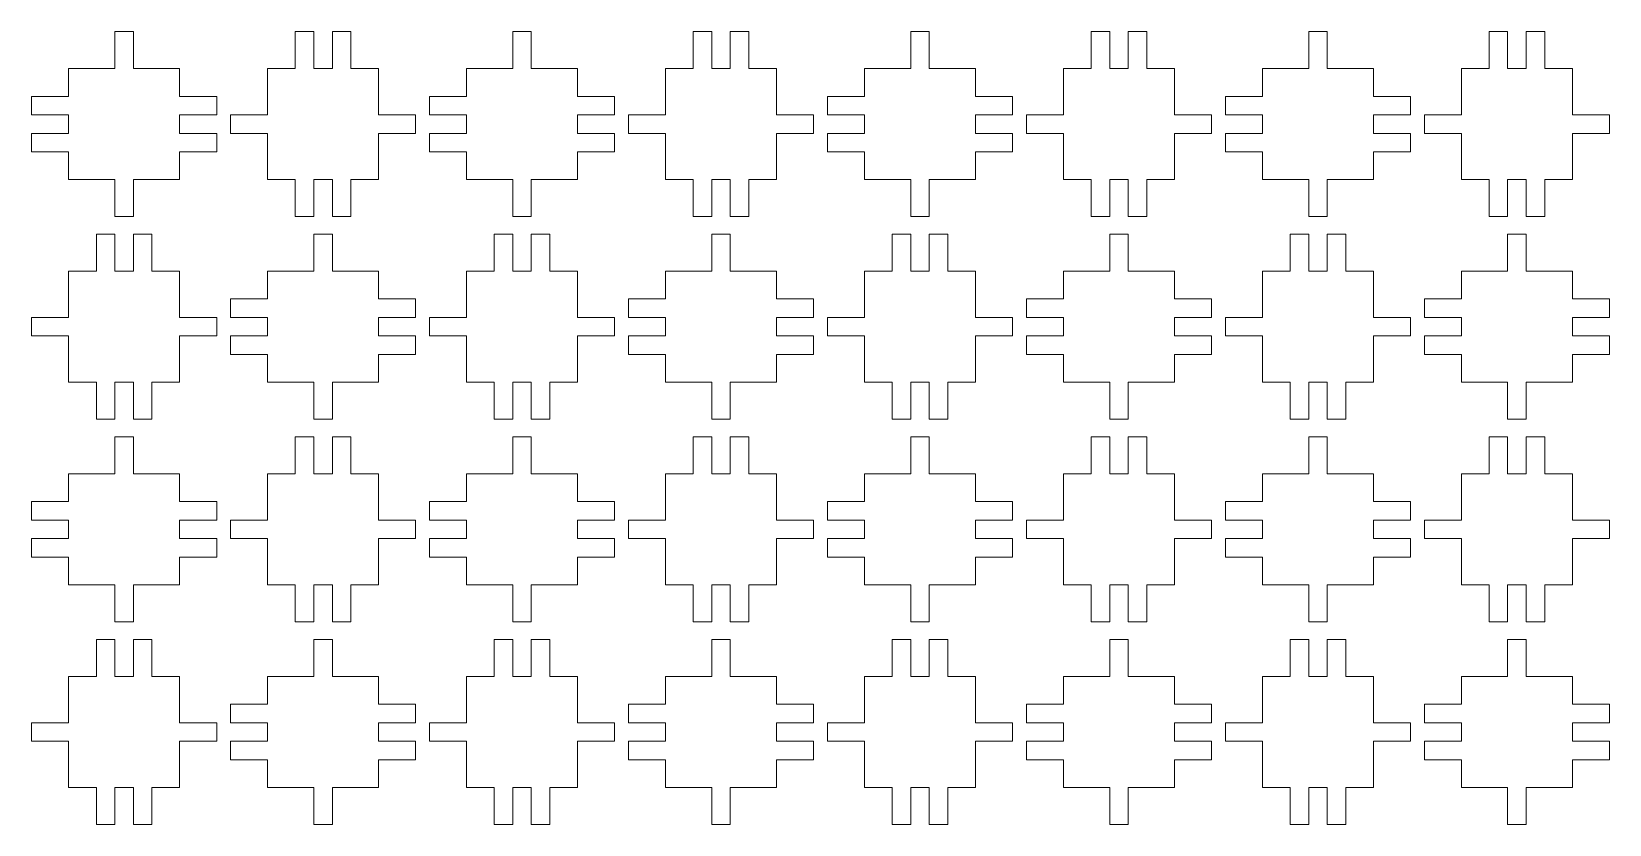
# Model space of a CAD drawing. Extents: x 13 to 354, y 661 to 832.
import ezdxf

# ---------------------------------------------------------------- set-up
doc = ezdxf.new("R2010")
doc.units = 0
doc.header["$MEASUREMENT"] = 0
doc.layers.add('Default', color=7, linetype='Continuous', lineweight=0)

msp = doc.modelspace()

# ---------------------------------------------------------------- linework, layer by layer
at = {"layer": 'Default', "color": 18, "lineweight": 0, "true_color": 0x000000}
for points in [[(34.67, 824.22), (34.67, 832.22), (30.67, 832.22), (30.67, 824.22), (20.67, 824.22), (20.67, 818.22), (12.67, 818.22), (12.67, 814.22), (20.67, 814.22), (20.67, 810.22), (12.67, 810.22), (12.67, 806.22), (20.67, 806.22), (20.67, 800.22), (30.67, 800.22), (30.67, 792.22), (34.67, 792.22), (34.67, 800.22), (44.67, 800.22), (44.67, 806.22), (52.67, 806.22), (52.67, 810.22), (44.67, 810.22), (44.67, 814.22), (52.67, 814.22), (52.67, 818.22), (44.67, 818.22), (44.67, 824.22)], [(63.67, 814.22), (55.67, 814.22), (55.67, 810.22), (63.67, 810.22), (63.67, 800.22), (69.67, 800.22), (69.67, 792.22), (73.67, 792.22), (73.67, 800.22), (77.67, 800.22), (77.67, 792.22), (81.67, 792.22), (81.67, 800.22), (87.67, 800.22), (87.67, 810.22), (95.67, 810.22), (95.67, 814.22), (87.67, 814.22), (87.67, 824.22), (81.67, 824.22), (81.67, 832.22), (77.67, 832.22), (77.67, 824.22), (73.67, 824.22), (73.67, 832.22), (69.67, 832.22), (69.67, 824.22), (63.67, 824.22)], [(120.67, 824.22), (120.67, 832.22), (116.67, 832.22), (116.67, 824.22), (106.67, 824.22), (106.67, 818.22), (98.67, 818.22), (98.67, 814.22), (106.67, 814.22), (106.67, 810.22), (98.67, 810.22), (98.67, 806.22), (106.67, 806.22), (106.67, 800.22), (116.67, 800.22), (116.67, 792.22), (120.67, 792.22), (120.67, 800.22), (130.67, 800.22), (130.67, 806.22), (138.67, 806.22), (138.67, 810.22), (130.67, 810.22), (130.67, 814.22), (138.67, 814.22), (138.67, 818.22), (130.67, 818.22), (130.67, 824.22)], [(149.67, 814.22), (141.67, 814.22), (141.67, 810.22), (149.67, 810.22), (149.67, 800.22), (155.67, 800.22), (155.67, 792.22), (159.67, 792.22), (159.67, 800.22), (163.67, 800.22), (163.67, 792.22), (167.67, 792.22), (167.67, 800.22), (173.67, 800.22), (173.67, 810.22), (181.67, 810.22), (181.67, 814.22), (173.67, 814.22), (173.67, 824.22), (167.67, 824.22), (167.67, 832.22), (163.67, 832.22), (163.67, 824.22), (159.67, 824.22), (159.67, 832.22), (155.67, 832.22), (155.67, 824.22), (149.67, 824.22)], [(206.67, 824.22), (206.67, 832.22), (202.67, 832.22), (202.67, 824.22), (192.67, 824.22), (192.67, 818.22), (184.67, 818.22), (184.67, 814.22), (192.67, 814.22), (192.67, 810.22), (184.67, 810.22), (184.67, 806.22), (192.67, 806.22), (192.67, 800.22), (202.67, 800.22), (202.67, 792.22), (206.67, 792.22), (206.67, 800.22), (216.67, 800.22), (216.67, 806.22), (224.67, 806.22), (224.67, 810.22), (216.67, 810.22), (216.67, 814.22), (224.67, 814.22), (224.67, 818.22), (216.67, 818.22), (216.67, 824.22)], [(235.67, 814.22), (227.67, 814.22), (227.67, 810.22), (235.67, 810.22), (235.67, 800.22), (241.67, 800.22), (241.67, 792.22), (245.67, 792.22), (245.67, 800.22), (249.67, 800.22), (249.67, 792.22), (253.67, 792.22), (253.67, 800.22), (259.67, 800.22), (259.67, 810.22), (267.67, 810.22), (267.67, 814.22), (259.67, 814.22), (259.67, 824.22), (253.67, 824.22), (253.67, 832.22), (249.67, 832.22), (249.67, 824.22), (245.67, 824.22), (245.67, 832.22), (241.67, 832.22), (241.67, 824.22), (235.67, 824.22)], [(292.67, 824.22), (292.67, 832.22), (288.67, 832.22), (288.67, 824.22), (278.67, 824.22), (278.67, 818.22), (270.67, 818.22), (270.67, 814.22), (278.67, 814.22), (278.67, 810.22), (270.67, 810.22), (270.67, 806.22), (278.67, 806.22), (278.67, 800.22), (288.67, 800.22), (288.67, 792.22), (292.67, 792.22), (292.67, 800.22), (302.67, 800.22), (302.67, 806.22), (310.67, 806.22), (310.67, 810.22), (302.67, 810.22), (302.67, 814.22), (310.67, 814.22), (310.67, 818.22), (302.67, 818.22), (302.67, 824.22)], [(321.67, 814.22), (313.67, 814.22), (313.67, 810.22), (321.67, 810.22), (321.67, 800.22), (327.67, 800.22), (327.67, 792.22), (331.67, 792.22), (331.67, 800.22), (335.67, 800.22), (335.67, 792.22), (339.67, 792.22), (339.67, 800.22), (345.67, 800.22), (345.67, 810.22), (353.67, 810.22), (353.67, 814.22), (345.67, 814.22), (345.67, 824.22), (339.67, 824.22), (339.67, 832.22), (335.67, 832.22), (335.67, 824.22), (331.67, 824.22), (331.67, 832.22), (327.67, 832.22), (327.67, 824.22), (321.67, 824.22)], [(20.67, 770.44), (12.67, 770.44), (12.67, 766.44), (20.67, 766.44), (20.67, 756.44), (26.67, 756.44), (26.67, 748.44), (30.67, 748.44), (30.67, 756.44), (34.67, 756.44), (34.67, 748.44), (38.67, 748.44), (38.67, 756.44), (44.67, 756.44), (44.67, 766.44), (52.67, 766.44), (52.67, 770.44), (44.67, 770.44), (44.67, 780.44), (38.67, 780.44), (38.67, 788.44), (34.67, 788.44), (34.67, 780.44), (30.67, 780.44), (30.67, 788.44), (26.67, 788.44), (26.67, 780.44), (20.67, 780.44)], [(77.67, 780.44), (77.67, 788.44), (73.67, 788.44), (73.67, 780.44), (63.67, 780.44), (63.67, 774.44), (55.67, 774.44), (55.67, 770.44), (63.67, 770.44), (63.67, 766.44), (55.67, 766.44), (55.67, 762.44), (63.67, 762.44), (63.67, 756.44), (73.67, 756.44), (73.67, 748.44), (77.67, 748.44), (77.67, 756.44), (87.67, 756.44), (87.67, 762.44), (95.67, 762.44), (95.67, 766.44), (87.67, 766.44), (87.67, 770.44), (95.67, 770.44), (95.67, 774.44), (87.67, 774.44), (87.67, 780.44)], [(106.67, 770.44), (98.67, 770.44), (98.67, 766.44), (106.67, 766.44), (106.67, 756.44), (112.67, 756.44), (112.67, 748.44), (116.67, 748.44), (116.67, 756.44), (120.67, 756.44), (120.67, 748.44), (124.67, 748.44), (124.67, 756.44), (130.67, 756.44), (130.67, 766.44), (138.67, 766.44), (138.67, 770.44), (130.67, 770.44), (130.67, 780.44), (124.67, 780.44), (124.67, 788.44), (120.67, 788.44), (120.67, 780.44), (116.67, 780.44), (116.67, 788.44), (112.67, 788.44), (112.67, 780.44), (106.67, 780.44)], [(163.67, 780.44), (163.67, 788.44), (159.67, 788.44), (159.67, 780.44), (149.67, 780.44), (149.67, 774.44), (141.67, 774.44), (141.67, 770.44), (149.67, 770.44), (149.67, 766.44), (141.67, 766.44), (141.67, 762.44), (149.67, 762.44), (149.67, 756.44), (159.67, 756.44), (159.67, 748.44), (163.67, 748.44), (163.67, 756.44), (173.67, 756.44), (173.67, 762.44), (181.67, 762.44), (181.67, 766.44), (173.67, 766.44), (173.67, 770.44), (181.67, 770.44), (181.67, 774.44), (173.67, 774.44), (173.67, 780.44)], [(192.67, 770.44), (184.67, 770.44), (184.67, 766.44), (192.67, 766.44), (192.67, 756.44), (198.67, 756.44), (198.67, 748.44), (202.67, 748.44), (202.67, 756.44), (206.67, 756.44), (206.67, 748.44), (210.67, 748.44), (210.67, 756.44), (216.67, 756.44), (216.67, 766.44), (224.67, 766.44), (224.67, 770.44), (216.67, 770.44), (216.67, 780.44), (210.67, 780.44), (210.67, 788.44), (206.67, 788.44), (206.67, 780.44), (202.67, 780.44), (202.67, 788.44), (198.67, 788.44), (198.67, 780.44), (192.67, 780.44)], [(249.67, 780.44), (249.67, 788.44), (245.67, 788.44), (245.67, 780.44), (235.67, 780.44), (235.67, 774.44), (227.67, 774.44), (227.67, 770.44), (235.67, 770.44), (235.67, 766.44), (227.67, 766.44), (227.67, 762.44), (235.67, 762.44), (235.67, 756.44), (245.67, 756.44), (245.67, 748.44), (249.67, 748.44), (249.67, 756.44), (259.67, 756.44), (259.67, 762.44), (267.67, 762.44), (267.67, 766.44), (259.67, 766.44), (259.67, 770.44), (267.67, 770.44), (267.67, 774.44), (259.67, 774.44), (259.67, 780.44)], [(278.67, 770.44), (270.67, 770.44), (270.67, 766.44), (278.67, 766.44), (278.67, 756.44), (284.67, 756.44), (284.67, 748.44), (288.67, 748.44), (288.67, 756.44), (292.67, 756.44), (292.67, 748.44), (296.67, 748.44), (296.67, 756.44), (302.67, 756.44), (302.67, 766.44), (310.67, 766.44), (310.67, 770.44), (302.67, 770.44), (302.67, 780.44), (296.67, 780.44), (296.67, 788.44), (292.67, 788.44), (292.67, 780.44), (288.67, 780.44), (288.67, 788.44), (284.67, 788.44), (284.67, 780.44), (278.67, 780.44)], [(335.67, 780.44), (335.67, 788.44), (331.67, 788.44), (331.67, 780.44), (321.67, 780.44), (321.67, 774.44), (313.67, 774.44), (313.67, 770.44), (321.67, 770.44), (321.67, 766.44), (313.67, 766.44), (313.67, 762.44), (321.67, 762.44), (321.67, 756.44), (331.67, 756.44), (331.67, 748.44), (335.67, 748.44), (335.67, 756.44), (345.67, 756.44), (345.67, 762.44), (353.67, 762.44), (353.67, 766.44), (345.67, 766.44), (345.67, 770.44), (353.67, 770.44), (353.67, 774.44), (345.67, 774.44), (345.67, 780.44)], [(34.67, 736.65), (34.67, 744.65), (30.67, 744.65), (30.67, 736.65), (20.67, 736.65), (20.67, 730.65), (12.67, 730.65), (12.67, 726.65), (20.67, 726.65), (20.67, 722.65), (12.67, 722.65), (12.67, 718.65), (20.67, 718.65), (20.67, 712.65), (30.67, 712.65), (30.67, 704.65), (34.67, 704.65), (34.67, 712.65), (44.67, 712.65), (44.67, 718.65), (52.67, 718.65), (52.67, 722.65), (44.67, 722.65), (44.67, 726.65), (52.67, 726.65), (52.67, 730.65), (44.67, 730.65), (44.67, 736.65)], [(63.67, 726.65), (55.67, 726.65), (55.67, 722.65), (63.67, 722.65), (63.67, 712.65), (69.67, 712.65), (69.67, 704.65), (73.67, 704.65), (73.67, 712.65), (77.67, 712.65), (77.67, 704.65), (81.67, 704.65), (81.67, 712.65), (87.67, 712.65), (87.67, 722.65), (95.67, 722.65), (95.67, 726.65), (87.67, 726.65), (87.67, 736.65), (81.67, 736.65), (81.67, 744.65), (77.67, 744.65), (77.67, 736.65), (73.67, 736.65), (73.67, 744.65), (69.67, 744.65), (69.67, 736.65), (63.67, 736.65)], [(120.67, 736.65), (120.67, 744.65), (116.67, 744.65), (116.67, 736.65), (106.67, 736.65), (106.67, 730.65), (98.67, 730.65), (98.67, 726.65), (106.67, 726.65), (106.67, 722.65), (98.67, 722.65), (98.67, 718.65), (106.67, 718.65), (106.67, 712.65), (116.67, 712.65), (116.67, 704.65), (120.67, 704.65), (120.67, 712.65), (130.67, 712.65), (130.67, 718.65), (138.67, 718.65), (138.67, 722.65), (130.67, 722.65), (130.67, 726.65), (138.67, 726.65), (138.67, 730.65), (130.67, 730.65), (130.67, 736.65)], [(149.67, 726.65), (141.67, 726.65), (141.67, 722.65), (149.67, 722.65), (149.67, 712.65), (155.67, 712.65), (155.67, 704.65), (159.67, 704.65), (159.67, 712.65), (163.67, 712.65), (163.67, 704.65), (167.67, 704.65), (167.67, 712.65), (173.67, 712.65), (173.67, 722.65), (181.67, 722.65), (181.67, 726.65), (173.67, 726.65), (173.67, 736.65), (167.67, 736.65), (167.67, 744.65), (163.67, 744.65), (163.67, 736.65), (159.67, 736.65), (159.67, 744.65), (155.67, 744.65), (155.67, 736.65), (149.67, 736.65)], [(206.67, 736.65), (206.67, 744.65), (202.67, 744.65), (202.67, 736.65), (192.67, 736.65), (192.67, 730.65), (184.67, 730.65), (184.67, 726.65), (192.67, 726.65), (192.67, 722.65), (184.67, 722.65), (184.67, 718.65), (192.67, 718.65), (192.67, 712.65), (202.67, 712.65), (202.67, 704.65), (206.67, 704.65), (206.67, 712.65), (216.67, 712.65), (216.67, 718.65), (224.67, 718.65), (224.67, 722.65), (216.67, 722.65), (216.67, 726.65), (224.67, 726.65), (224.67, 730.65), (216.67, 730.65), (216.67, 736.65)], [(235.67, 726.65), (227.67, 726.65), (227.67, 722.65), (235.67, 722.65), (235.67, 712.65), (241.67, 712.65), (241.67, 704.65), (245.67, 704.65), (245.67, 712.65), (249.67, 712.65), (249.67, 704.65), (253.67, 704.65), (253.67, 712.65), (259.67, 712.65), (259.67, 722.65), (267.67, 722.65), (267.67, 726.65), (259.67, 726.65), (259.67, 736.65), (253.67, 736.65), (253.67, 744.65), (249.67, 744.65), (249.67, 736.65), (245.67, 736.65), (245.67, 744.65), (241.67, 744.65), (241.67, 736.65), (235.67, 736.65)], [(292.67, 736.65), (292.67, 744.65), (288.67, 744.65), (288.67, 736.65), (278.67, 736.65), (278.67, 730.65), (270.67, 730.65), (270.67, 726.65), (278.67, 726.65), (278.67, 722.65), (270.67, 722.65), (270.67, 718.65), (278.67, 718.65), (278.67, 712.65), (288.67, 712.65), (288.67, 704.65), (292.67, 704.65), (292.67, 712.65), (302.67, 712.65), (302.67, 718.65), (310.67, 718.65), (310.67, 722.65), (302.67, 722.65), (302.67, 726.65), (310.67, 726.65), (310.67, 730.65), (302.67, 730.65), (302.67, 736.65)], [(321.67, 726.65), (313.67, 726.65), (313.67, 722.65), (321.67, 722.65), (321.67, 712.65), (327.67, 712.65), (327.67, 704.65), (331.67, 704.65), (331.67, 712.65), (335.67, 712.65), (335.67, 704.65), (339.67, 704.65), (339.67, 712.65), (345.67, 712.65), (345.67, 722.65), (353.67, 722.65), (353.67, 726.65), (345.67, 726.65), (345.67, 736.65), (339.67, 736.65), (339.67, 744.65), (335.67, 744.65), (335.67, 736.65), (331.67, 736.65), (331.67, 744.65), (327.67, 744.65), (327.67, 736.65), (321.67, 736.65)], [(20.67, 682.86), (12.67, 682.86), (12.67, 678.86), (20.67, 678.86), (20.67, 668.86), (26.67, 668.86), (26.67, 660.86), (30.67, 660.86), (30.67, 668.86), (34.67, 668.86), (34.67, 660.86), (38.67, 660.86), (38.67, 668.86), (44.67, 668.86), (44.67, 678.86), (52.67, 678.86), (52.67, 682.86), (44.67, 682.86), (44.67, 692.86), (38.67, 692.86), (38.67, 700.86), (34.67, 700.86), (34.67, 692.86), (30.67, 692.86), (30.67, 700.86), (26.67, 700.86), (26.67, 692.86), (20.67, 692.86)], [(77.67, 692.86), (77.67, 700.86), (73.67, 700.86), (73.67, 692.86), (63.67, 692.86), (63.67, 686.86), (55.67, 686.86), (55.67, 682.86), (63.67, 682.86), (63.67, 678.86), (55.67, 678.86), (55.67, 674.86), (63.67, 674.86), (63.67, 668.86), (73.67, 668.86), (73.67, 660.86), (77.67, 660.86), (77.67, 668.86), (87.67, 668.86), (87.67, 674.86), (95.67, 674.86), (95.67, 678.86), (87.67, 678.86), (87.67, 682.86), (95.67, 682.86), (95.67, 686.86), (87.67, 686.86), (87.67, 692.86)], [(106.67, 682.86), (98.67, 682.86), (98.67, 678.86), (106.67, 678.86), (106.67, 668.86), (112.67, 668.86), (112.67, 660.86), (116.67, 660.86), (116.67, 668.86), (120.67, 668.86), (120.67, 660.86), (124.67, 660.86), (124.67, 668.86), (130.67, 668.86), (130.67, 678.86), (138.67, 678.86), (138.67, 682.86), (130.67, 682.86), (130.67, 692.86), (124.67, 692.86), (124.67, 700.86), (120.67, 700.86), (120.67, 692.86), (116.67, 692.86), (116.67, 700.86), (112.67, 700.86), (112.67, 692.86), (106.67, 692.86)], [(163.67, 692.86), (163.67, 700.86), (159.67, 700.86), (159.67, 692.86), (149.67, 692.86), (149.67, 686.86), (141.67, 686.86), (141.67, 682.86), (149.67, 682.86), (149.67, 678.86), (141.67, 678.86), (141.67, 674.86), (149.67, 674.86), (149.67, 668.86), (159.67, 668.86), (159.67, 660.86), (163.67, 660.86), (163.67, 668.86), (173.67, 668.86), (173.67, 674.86), (181.67, 674.86), (181.67, 678.86), (173.67, 678.86), (173.67, 682.86), (181.67, 682.86), (181.67, 686.86), (173.67, 686.86), (173.67, 692.86)], [(192.67, 682.86), (184.67, 682.86), (184.67, 678.86), (192.67, 678.86), (192.67, 668.86), (198.67, 668.86), (198.67, 660.86), (202.67, 660.86), (202.67, 668.86), (206.67, 668.86), (206.67, 660.86), (210.67, 660.86), (210.67, 668.86), (216.67, 668.86), (216.67, 678.86), (224.67, 678.86), (224.67, 682.86), (216.67, 682.86), (216.67, 692.86), (210.67, 692.86), (210.67, 700.86), (206.67, 700.86), (206.67, 692.86), (202.67, 692.86), (202.67, 700.86), (198.67, 700.86), (198.67, 692.86), (192.67, 692.86)], [(249.67, 692.86), (249.67, 700.86), (245.67, 700.86), (245.67, 692.86), (235.67, 692.86), (235.67, 686.86), (227.67, 686.86), (227.67, 682.86), (235.67, 682.86), (235.67, 678.86), (227.67, 678.86), (227.67, 674.86), (235.67, 674.86), (235.67, 668.86), (245.67, 668.86), (245.67, 660.86), (249.67, 660.86), (249.67, 668.86), (259.67, 668.86), (259.67, 674.86), (267.67, 674.86), (267.67, 678.86), (259.67, 678.86), (259.67, 682.86), (267.67, 682.86), (267.67, 686.86), (259.67, 686.86), (259.67, 692.86)], [(278.67, 682.86), (270.67, 682.86), (270.67, 678.86), (278.67, 678.86), (278.67, 668.86), (284.67, 668.86), (284.67, 660.86), (288.67, 660.86), (288.67, 668.86), (292.67, 668.86), (292.67, 660.86), (296.67, 660.86), (296.67, 668.86), (302.67, 668.86), (302.67, 678.86), (310.67, 678.86), (310.67, 682.86), (302.67, 682.86), (302.67, 692.86), (296.67, 692.86), (296.67, 700.86), (292.67, 700.86), (292.67, 692.86), (288.67, 692.86), (288.67, 700.86), (284.67, 700.86), (284.67, 692.86), (278.67, 692.86)], [(335.67, 692.86), (335.67, 700.86), (331.67, 700.86), (331.67, 692.86), (321.67, 692.86), (321.67, 686.86), (313.67, 686.86), (313.67, 682.86), (321.67, 682.86), (321.67, 678.86), (313.67, 678.86), (313.67, 674.86), (321.67, 674.86), (321.67, 668.86), (331.67, 668.86), (331.67, 660.86), (335.67, 660.86), (335.67, 668.86), (345.67, 668.86), (345.67, 674.86), (353.67, 674.86), (353.67, 678.86), (345.67, 678.86), (345.67, 682.86), (353.67, 682.86), (353.67, 686.86), (345.67, 686.86), (345.67, 692.86)]]:
    msp.add_lwpolyline(points, close=True, dxfattribs=at)

doc.saveas('drawing.dxf')
